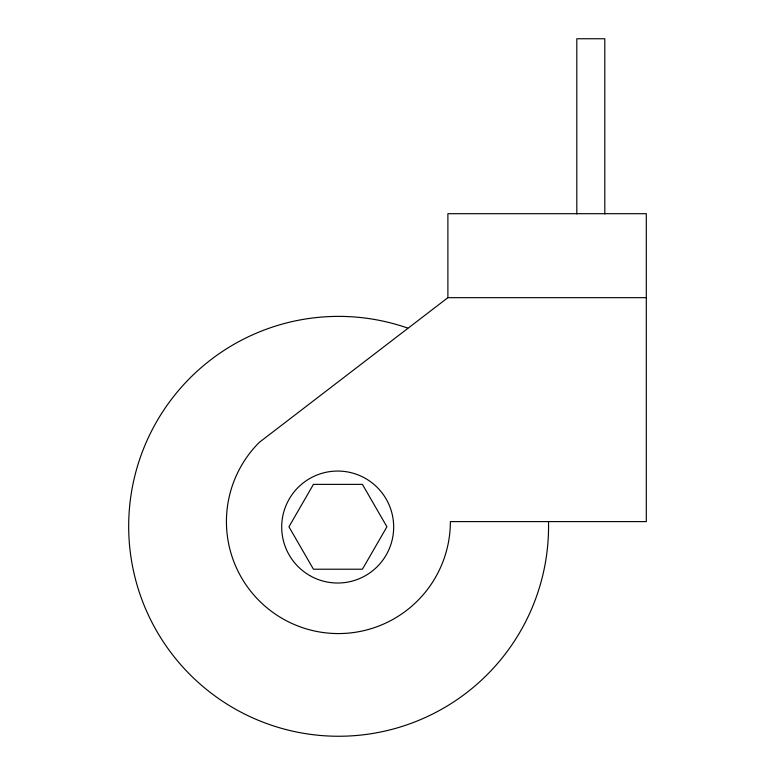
<?xml version="1.0" encoding="UTF-8"?>
<svg xmlns="http://www.w3.org/2000/svg" width="775" height="775" viewBox="0 0 775 775"><rect width="100%" height="100%" fill="white"/><g stroke="black" fill="none" stroke-linecap="round" stroke-linejoin="round"><path stroke-width="1.16" d="M447.892 297.668L259.228 442.428A111.968 111.968 0 0 0 295.556 625.047A111.968 111.968 0 0 0 450.372 521.604L646.311 521.604L646.311 213.697L447.892 213.697L447.892 297.668L646.311 297.668M604.8 213.948L604.8 38.75L576.813 38.75L576.813 213.948M548.506 521.575A209.938 209.938 0 0 1 318.341 735.272A209.938 209.938 0 0 1 133.571 481.285A209.938 209.938 0 0 1 407.747 328.087M313.439 484.375L288.949 526.797L313.439 569.218L362.419 569.218L386.919 526.797L362.419 484.375L313.439 484.375M309.7 575.525A55.984 55.984 0 0 0 393.671 527.039A55.984 55.984 0 0 0 309.7 478.553A55.984 55.984 0 0 0 309.7 575.525"/></g></svg>
